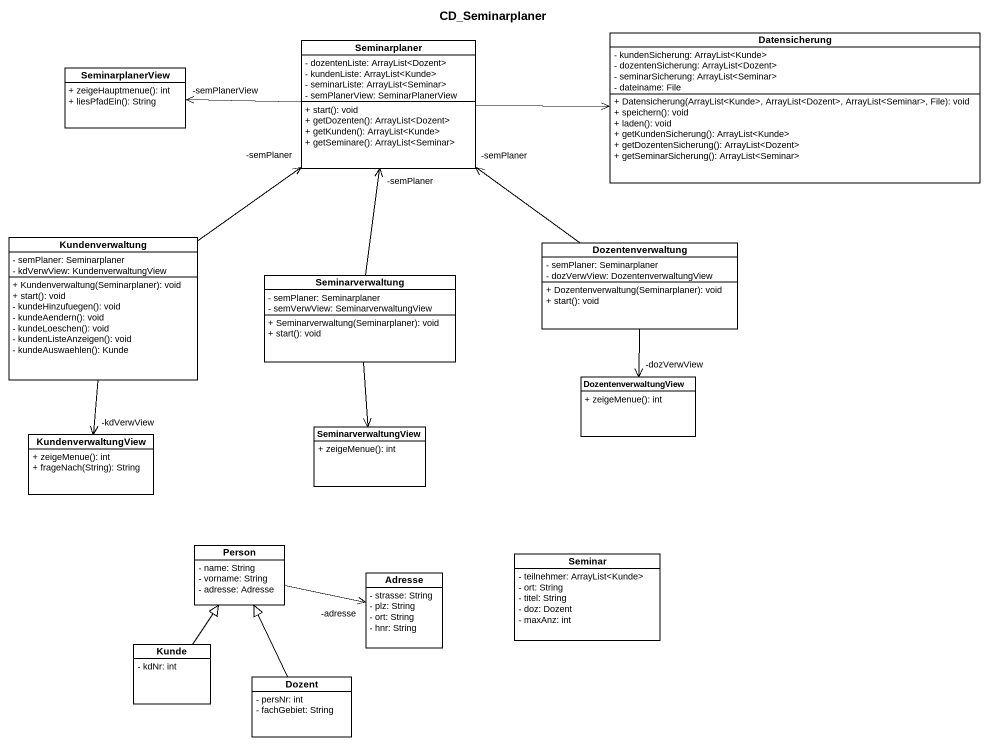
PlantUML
@startuml
title CD_Seminarplaner
hide circle
hide empty members
skinparam classAttributeIconSize 0
class Seminarplaner {
  - dozentenListe: ArrayList<Dozent>
  - kundenListe: ArrayList<Kunde>
  - seminarListe: ArrayList<Seminar>
  - semPlanerView: SeminarPlanerView
  + start(): void
  + getDozenten(): ArrayList<Dozent>
  + getKunden(): ArrayList<Kunde>
  + getSeminare(): ArrayList<Seminar>
}
class Datensicherung {
  - kundenSicherung: ArrayList<Kunde>
  - dozentenSicherung: ArrayList<Dozent>
  - seminarSicherung: ArrayList<Seminar>
  - dateiname: File
  + Datensicherung(ArrayList<Kunde>, ArrayList<Dozent>, ArrayList<Seminar>, File): void
  + speichern(): void
  + laden(): void
  + getKundenSicherung(): ArrayList<Kunde>
  + getDozentenSicherung(): ArrayList<Dozent>
  + getSeminarSicherung(): ArrayList<Seminar>
}
class SeminarplanerView {
  + zeigeHauptmenue(): int
  + liesPfadEin(): String
}
class Kundenverwaltung {
  - semPlaner: Seminarplaner
  - kdVerwView: KundenverwaltungView
  + Kundenverwaltung(Seminarplaner): void
  + start(): void
  - kundeHinzufuegen(): void
  - kundeAendern(): void
  - kundeLoeschen(): void
  - kundenListeAnzeigen(): void
  - kundeAuswaehlen(): Kunde
}
class Seminarverwaltung {
  - semPlaner: Seminarplaner
  - semVerwView: SeminarverwaltungView
  + Seminarverwaltung(Seminarplaner): void
  + start(): void
}
class Dozentenverwaltung {
  - semPlaner: Seminarplaner
  - dozVerwView: DozentenverwaltungView
  + Dozentenverwaltung(Seminarplaner): void
  + start(): void
}
class DozentenverwaltungView {
  + zeigeMenue(): int
}
class SeminarverwaltungView {
  + zeigeMenue(): int
}
class KundenverwaltungView {
  + zeigeMenue(): int
  + frageNach(String): String
}
class "Person" as Person_ {
  - name: String
  - vorname: String
  - adresse: Adresse
}
class Adresse {
  - strasse: String
  - plz: String
  - ort: String
  - hnr: String
}
class Seminar {
  - teilnehmer: ArrayList<Kunde>
  - ort: String
  - titel: String
  - doz: Dozent
  - maxAnz: int
}
class Kunde {
  - kdNr: int
}
class Dozent {
  - persNr: int
  - fachGebiet: String
}
Seminarplaner -right-> Datensicherung
Seminarplaner -left-> "-semPlanerView" SeminarplanerView
Kundenverwaltung -up-> "-semPlaner" Seminarplaner
Kundenverwaltung --> "-kdVerwView" KundenverwaltungView
Seminarverwaltung -up-> "-semPlaner" Seminarplaner
Seminarverwaltung --> SeminarverwaltungView
Dozentenverwaltung -up-> "-semPlaner" Seminarplaner
Dozentenverwaltung --> "-dozVerwView" DozentenverwaltungView
Person_ -right-> "-adresse" Adresse
Kunde -up-|> Person_
Dozent -up-|> Person_
@enduml
